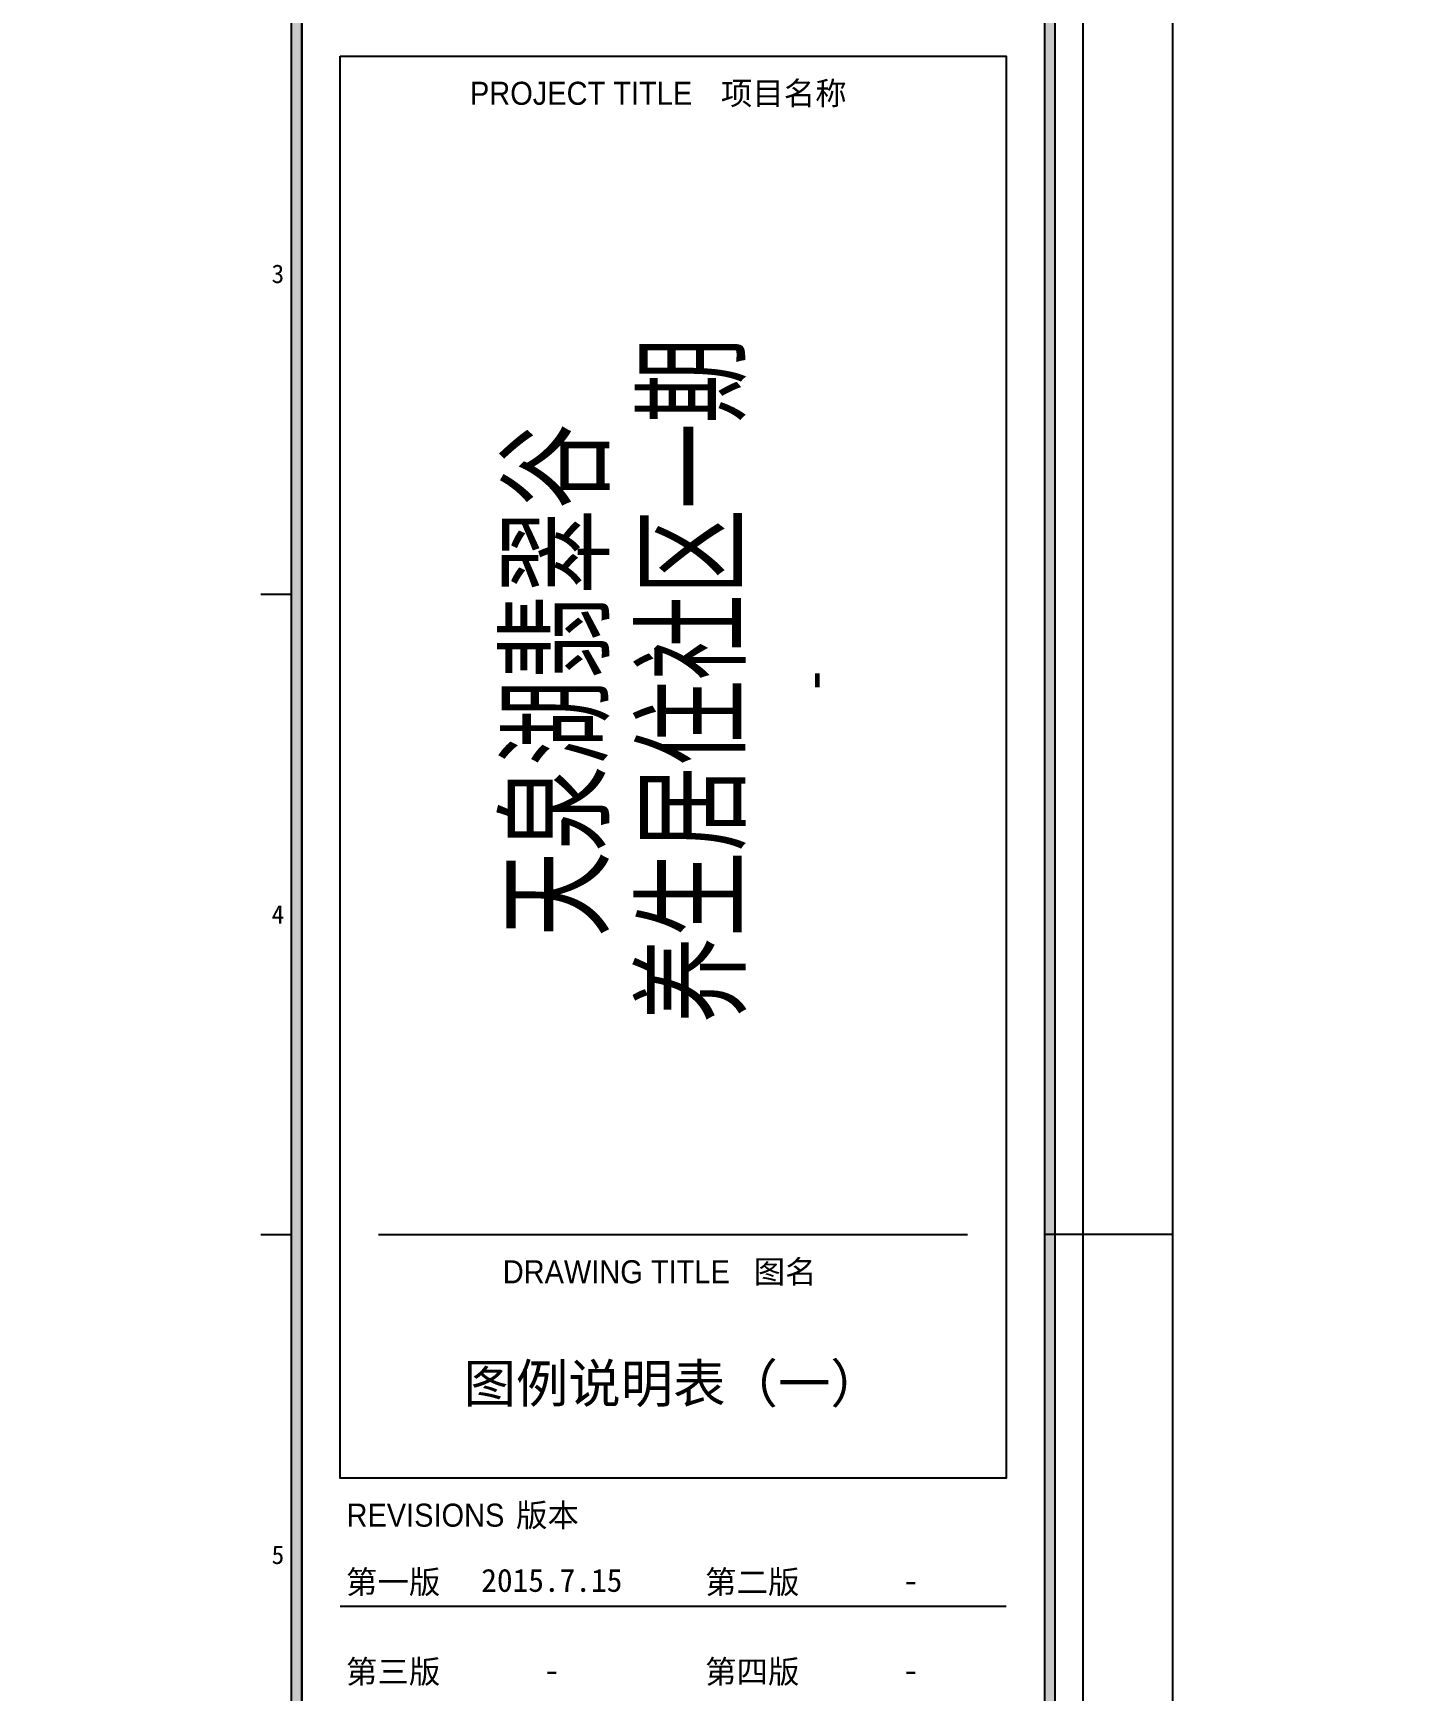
# Model space of a CAD drawing. Header units: millimetres. Extents: x -114775 to 228300, y -175499 to 108657.
# Drawn here: x -101968.7 to -101860.8, y -112336.5 to -112207.1 of the extents above; entities that cross this region are included whole.
import ezdxf
from ezdxf.enums import TextEntityAlignment as Align

# ---------------------------------------------------------------- set-up
doc = ezdxf.new("R2010")
doc.units = ezdxf.units.MM
doc.header["$LTSCALE"] = 1000
doc.layers.add('DEFPOINTS(视图框)', color=251, linetype='CONTINUOUS', plot=False)
doc.layers.add('W-图框', color=251, linetype='CONTINUOUS')
doc.styles.add('A2图框$0$WMF-Arial0', font='arial.ttf')
doc.styles.add('A2图框$0$WMF-黑体0', font='simhei.ttf')
doc.styles.add('A2图框$0$ZZ', font='simhei.ttf')
doc.styles.add('NAME-1', font='simhei.ttf')
doc.styles.add('WORD-2', font='simhei.ttf')
doc.styles.add('WORD-3', font='')
doc.styles.add('黑体', font='simhei.ttf')
doc.styles.get('WORD-3').set_extended_font_data('SimSun')

# ---------------------------------------------------------------- blocks, each defined once
blk = doc.blocks.new('A2')
at = {"layer": 'DEFPOINTS(视图框)', "color": 1, "ltscale": 0.5}
blk.add_lwpolyline([(26, 0), (0, 0), (0, -26)], dxfattribs=at)
at = {"layer": 'W-图框', "color": 35, "lineweight": 0, "style": 'NAME-1'}
for tag, height, p in [('目录（一）', 3, (-32, 191.44)), ('1:100', 1.8, (-32, 120))]:
    blk.add_attdef(tag, text='', height=height, dxfattribs=at).set_placement(p, align=Align.MIDDLE)
at = {"layer": 'W-图框', "color": 35, "style": 'NAME-1'}
blk.add_attdef('IN-1-01', text='', height=5, dxfattribs=at).set_placement((-32, 25.7), align=Align.MIDDLE)
blk = doc.blocks.new('A2 图框')
at = {"layer": 'W-图框', "ltscale": 0.5}
h = blk.add_hatch(color=161, dxfattribs=at)
h.paths.add_polyline_path([(-562, 403), (-3, 403), (-3, 3), (-562, 3)], flags=16)
h.paths.add_polyline_path([(-562.8, 403.8), (-2.2, 403.8), (-2.2, 2.2), (-562.8, 2.2)])
at = {"layer": 'W-图框', "linetype": 'ByBlock'}
blk.add_hatch(color=161, dxfattribs=at).paths.add_polyline_path([(-61.8, 403), (-61, 403), (-61, 3), (-61.8, 3)])
at = {"layer": 'W-图框', "color": 7}
for p, q in [((-64.2, 253), (-61.8, 253)), ((-64.2, 203), (-61.8, 203)), ((7, 203), (-3, 203))]:
    blk.add_line(p, q, dxfattribs=at)
at = {"layer": 'W-图框', "linetype": 'ByBlock', "ltscale": 0.01}
for p, q in [((-55, 203), (-9, 203)), ((-58, 174), (-6, 174))]:
    blk.add_line(p, q, dxfattribs=at)
at = {"layer": 'W-图框', "color": 251, "ltscale": 0.01}
for points in [[(-587, 413), (7, 413), (7, -7), (-587, -7)], [(-580, 406), (0, 406), (0, 0), (-580, 0)]]:
    blk.add_lwpolyline(points, close=True, dxfattribs=at)
at = {"layer": 'W-图框', "color": 161, "ltscale": 0.5}
for points in [[(-562.8, 403.8), (-2.2, 403.8), (-2.2, 2.2), (-562.8, 2.2)], [(-562, 403), (-3, 403), (-3, 3), (-562, 3)]]:
    blk.add_lwpolyline(points, close=True, dxfattribs=at)
at = {"layer": 'W-图框', "color": 161, "linetype": 'ByBlock'}
for points in [[(-562, 403), (-562, 3), (-61, 3), (-61, 403)], [(-61.8, 403), (-61, 403), (-61, 3), (-61.8, 3)], [(-3, 3), (-61, 3), (-61, 403), (-3, 403)], [(-3, 3), (-61, 3), (-61, 403), (-3, 403)], [(-58, 295), (-6, 295), (-6, 184), (-58, 184)]]:
    blk.add_lwpolyline(points, close=True, dxfattribs=at)
at = {"layer": 'W-图框', "lineweight": 0, "style": 'A2图框$0$WMF-Arial0', "width": 0.9}
for s, p in [('PROJECT TITLE    ', (-47.86, 291.2)), ('DRAWING TITLE    ', (-45.3, 199.2)), ('REVISIONS  ', (-57.5, 180.2))]:
    blk.add_text(s, height=1.8, dxfattribs=at).set_placement(p)
at = {"layer": 'W-图框', "lineweight": 0}
for s, style, p in [('                项目名称', '黑体', (-47.86, 291.2)), ('                图名', 'A2图框$0$WMF-黑体0', (-45.3, 199.2)), ('            版本', '黑体', (-58.96, 180.2)), ('第一版', '黑体', (-57.54, 174.98)), ('第二版', '黑体', (-29.5, 174.98)), ('第三版', '黑体', (-57.54, 167.98)), ('第四版', '黑体', (-29.5, 167.98))]:
    blk.add_text(s, height=1.8, dxfattribs=dict(at, style=style)).set_placement(p)
at = {"layer": 'W-图框', "lineweight": 0, "ltscale": 150, "style": 'A2图框$0$ZZ'}
for s, p in [('3', (-62.86, 278)), ('4', (-62.86, 228)), ('5', (-62.86, 178))]:
    blk.add_text(s, height=1.45, dxfattribs=at).set_placement(p, align=Align.MIDDLE)
at = {"layer": 'W-图框', "color": 35, "lineweight": 0, "style": 'WORD-3', "width": 0.65}
blk.add_attdef('建设单位', text='', height=3, dxfattribs=at).set_placement((-32, 300.49), align=Align.MIDDLE)
at = {"layer": 'W-图框', "color": 35, "ltscale": 1000, "style": 'WORD-2'}
for tag, height, width, p in [('项目名称英文翻译', 3.5, 0.8, (-21.14, 246.28)), ('项目名称', 7, 0.7, (-41.38, 246.28)), ('项目名称', 7, 0.7, (-30.73, 246.28))]:
    blk.add_attdef(tag, text='', height=height, rotation=90, dxfattribs=dict(at, width=width)).set_placement(p, align=Align.MIDDLE)
at = {"layer": 'W-图框', "color": 35, "lineweight": 0, "style": 'WORD-2'}
for tag, p in [('2013.01.01', (-41.46, 176)), ('2013.03.01', (-13.42, 176)), ('2013.05.01', (-41.46, 169)), ('2013.06.01', (-13.42, 169)), ('2013.08.01', (-41.46, 162)), ('2013.09.01', (-13.42, 162)), ('2013.09.01', (-32, 113))]:
    blk.add_attdef(tag, text='', height=1.8, dxfattribs=at).set_placement(p, align=Align.MIDDLE)
at = {"layer": 'W-图框', "color": 35, "ltscale": 1000, "style": 'WORD-2', "width": 0.78}
blk.add_attdef('FS2011000', text='', height=3.5, dxfattribs=at).set_placement((-32, 11.45), align=Align.MIDDLE)

msp = doc.modelspace()

# ---------------------------------------------------------------- block references
at = {"layer": 'W-图框'}
ref = msp.add_blockref('A2 图框', (-101886.75, -112503.87), dxfattribs=at)
ref.add_attrib('项目名称', '天泉湖翡翠谷', dxfattribs={"color": 35, "ltscale": 1000, "height": 7, "rotation": 90, "style": 'WORD-2', "width": 0.7}).set_placement((-101928.13, -112257.59), align=Align.MIDDLE)
ref.add_attrib('项目名称', '养生居住社区一期', dxfattribs={"color": 35, "ltscale": 1000, "height": 7, "rotation": 90, "style": 'WORD-2', "width": 0.7}).set_placement((-101917.48, -112257.59), align=Align.MIDDLE)
ref.add_attrib('项目名称英文翻译', '-', dxfattribs={"color": 35, "ltscale": 1000, "height": 3.5, "rotation": 90, "style": 'WORD-2', "width": 0.8}).set_placement((-101907.89, -112257.59), align=Align.MIDDLE)
ref.add_attrib('2013.01.01', '2015.7.15', dxfattribs={"color": 35, "lineweight": 0, "height": 1.8, "style": 'WORD-2'}).set_placement((-101928.22, -112327.87), align=Align.MIDDLE)
ref.add_attrib('2013.03.01', '-', dxfattribs={"color": 35, "lineweight": 0, "height": 1.8, "style": 'WORD-2'}).set_placement((-101900.18, -112327.87), align=Align.MIDDLE)
ref.add_attrib('2013.05.01', '-', dxfattribs={"color": 35, "lineweight": 0, "height": 1.8, "style": 'WORD-2'}).set_placement((-101928.22, -112334.87), align=Align.MIDDLE)
ref.add_attrib('2013.06.01', '-', dxfattribs={"color": 35, "lineweight": 0, "height": 1.8, "style": 'WORD-2'}).set_placement((-101900.18, -112334.87), align=Align.MIDDLE)
ref = msp.add_blockref('A2', (-101886.75, -112503.87), dxfattribs=at)
ref.add_attrib('目录（一）', '图例说明表（一）', dxfattribs={"color": 35, "lineweight": 0, "height": 3, "style": 'NAME-1'}).set_placement((-101918.75, -112312.43), align=Align.MIDDLE)
ref.add_attrib('IN-1-01', 'IN-3-01', dxfattribs={"color": 35, "height": 5, "style": 'NAME-1'}).set_placement((-101918.75, -112478.17), align=Align.MIDDLE)

doc.saveas('drawing.dxf')
